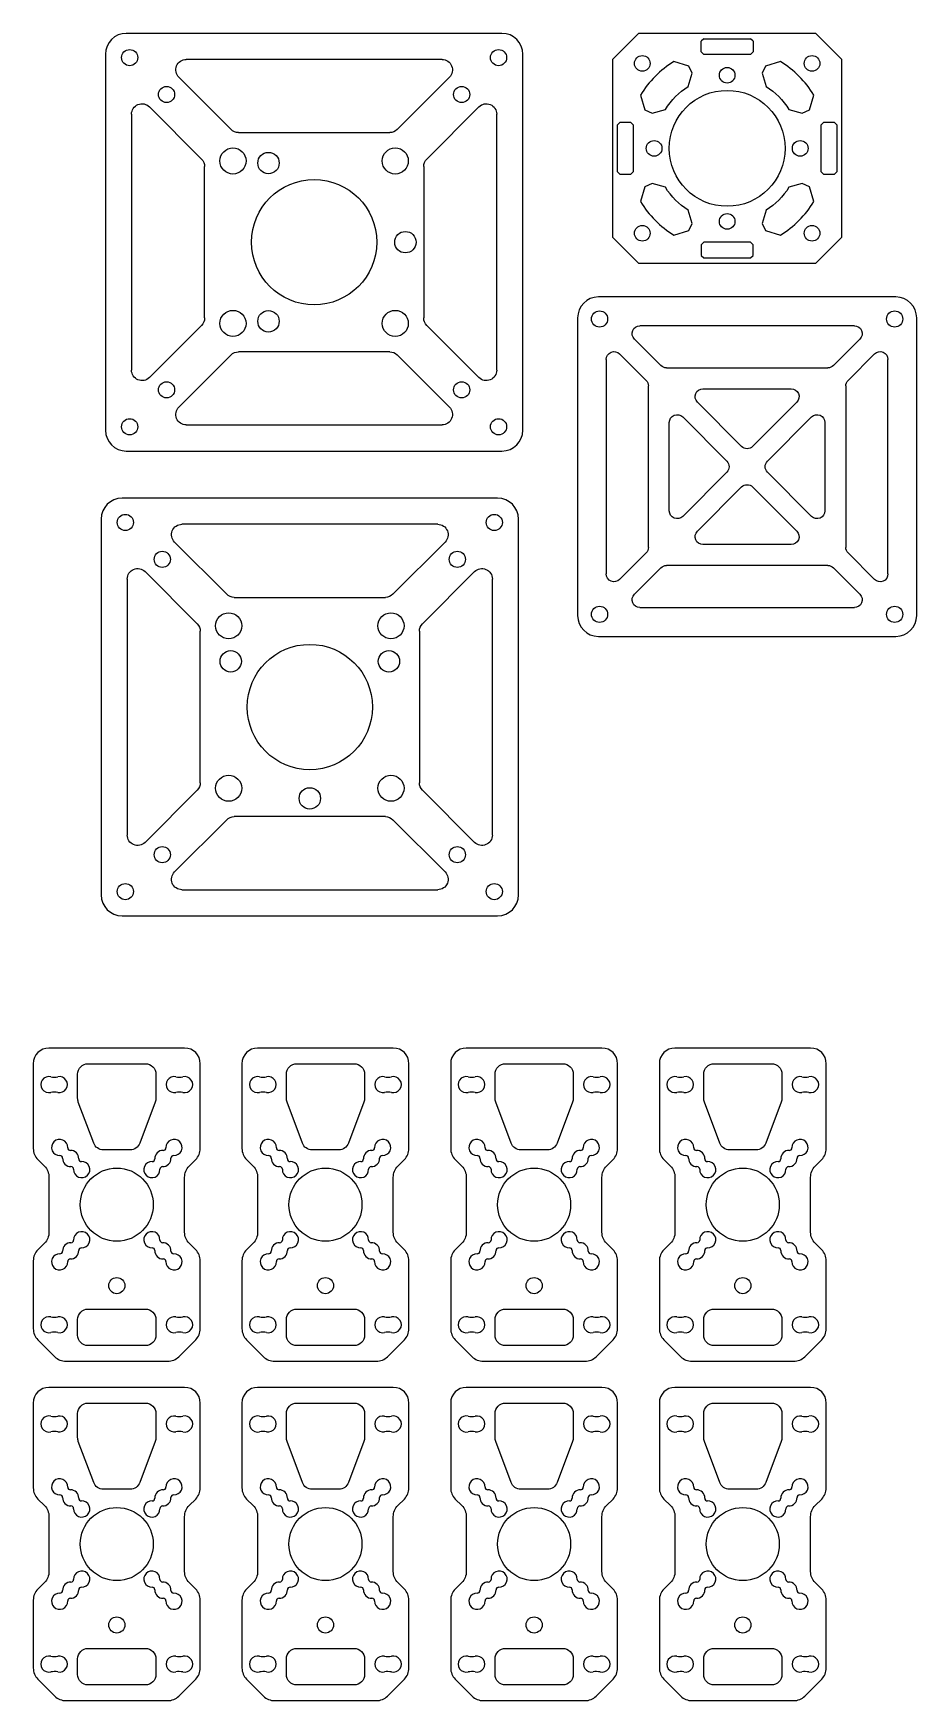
# Model space of a CAD drawing. Header units: millimetres. Extents: x 735 to 1268, y -660 to -280.
# Drawn here: x 1099 to 1268.3, y -635.3 to -316 of the extents above; entities that cross this region are included whole.
import ezdxf

# ---------------------------------------------------------------- set-up
doc = ezdxf.new("R2010")
doc.units = ezdxf.units.MM
doc.layers.add('1', color=7, linetype='CONTINUOUS')

msp = doc.modelspace()

# ---------------------------------------------------------------- linework, layer by layer
at = {"layer": '1', "color": 3, "linetype": 'Continuous'}
for p, q in [((1188.828427, -315.964466), (1116.828427, -315.964466)), ((1210, -320.990739), (1215, -315.990739)), ((1249, -315.990739), (1215, -315.990739)), ((1249, -315.990739), (1254, -320.990739)), ((1227.5, -316.990739), (1227, -317.490739)), ((1227, -319.490739), (1227, -317.490739)), ((1227.5, -316.990739), (1236.5, -316.990739)), ((1237, -317.490739), (1236.5, -316.990739)), ((1237, -317.490739), (1237, -319.490739)), ((1112.828427, -319.964466), (1112.828427, -391.964466)), ((1177.343146, -320.964466), (1128.313708, -320.964466)), ((1192.828427, -391.964466), (1192.828427, -319.964466)), ((1210, -320.990739), (1210, -354.990739)), ((1224.652638, -322.234271), (1221.793168, -321.375367)), ((1225.291143, -323.603549), (1224.652638, -322.234271)), ((1227, -319.490739), (1227.5, -319.990739)), ((1236.5, -319.990739), (1227.5, -319.990739)), ((1236.5, -319.990739), (1237, -319.490739)), ((1239.347362, -322.234271), (1238.708857, -323.603549)), ((1242.206832, -321.375367), (1239.347362, -322.234271)), ((1254, -354.990739), (1254, -320.990739)), ((1126.899495, -324.37868), (1136.899495, -334.37868)), ((1168.757359, -334.37868), (1178.757359, -324.37868)), ((1224.543712, -326.141529), (1225.291143, -323.603549)), ((1238.708857, -323.603549), (1239.456288, -326.141529)), ((1215.384628, -327.783907), (1216.243532, -330.643377)), ((1247.756468, -330.643377), (1248.615372, -327.783907)), ((1117.828427, -331.449747), (1117.828427, -380.479185)), ((1131.242641, -340.035534), (1121.242641, -330.035534)), ((1184.414214, -330.035534), (1174.414214, -340.035534)), ((1187.828427, -380.479185), (1187.828427, -331.449747)), ((1216.243532, -330.643377), (1217.61281, -331.281882)), ((1217.61281, -331.281882), (1220.150791, -330.53445)), ((1243.849209, -330.53445), (1246.38719, -331.281882)), ((1246.38719, -331.281882), (1247.756468, -330.643377)), ((1138.313708, -334.964466), (1167.343146, -334.964466)), ((1211.5, -332.990739), (1211, -333.490739)), ((1211, -342.490739), (1211, -333.490739)), ((1211.5, -332.990739), (1213.5, -332.990739)), ((1214, -333.490739), (1213.5, -332.990739)), ((1214, -333.490739), (1214, -342.490739)), ((1250.5, -332.990739), (1250, -333.490739)), ((1250, -342.490739), (1250, -333.490739)), ((1250.5, -332.990739), (1252.5, -332.990739)), ((1253, -333.490739), (1252.5, -332.990739)), ((1253, -333.490739), (1253, -342.490739)), ((1131.828427, -370.479185), (1131.828427, -341.449747)), ((1173.828427, -341.449747), (1173.828427, -370.479185)), ((1211, -342.490739), (1211.5, -342.990739)), ((1213.5, -342.990739), (1211.5, -342.990739)), ((1213.5, -342.990739), (1214, -342.490739)), ((1217.61281, -344.699596), (1216.243532, -345.3381)), ((1220.150791, -345.447027), (1217.61281, -344.699596)), ((1246.38719, -344.699596), (1243.849209, -345.447027)), ((1247.756468, -345.3381), (1246.38719, -344.699596)), ((1250, -342.490739), (1250.5, -342.990739)), ((1252.5, -342.990739), (1250.5, -342.990739)), ((1252.5, -342.990739), (1253, -342.490739)), ((1216.243532, -345.3381), (1215.384628, -348.19757)), ((1248.615372, -348.19757), (1247.756468, -345.3381)), ((1225.291143, -352.377929), (1224.543712, -349.839948)), ((1239.456288, -349.839948), (1238.708857, -352.377929)), ((1221.793168, -354.606111), (1224.652638, -353.747206)), ((1224.652638, -353.747206), (1225.291143, -352.377929)), ((1238.708857, -352.377929), (1239.347362, -353.747206)), ((1239.347362, -353.747206), (1242.206832, -354.606111)), ((1215, -359.990739), (1210, -354.990739)), ((1227.5, -355.990739), (1227, -356.490739)), ((1227, -356.490739), (1227, -358.490739)), ((1236.5, -355.990739), (1227.5, -355.990739)), ((1237, -356.490739), (1236.5, -355.990739)), ((1237, -358.490739), (1237, -356.490739)), ((1254, -354.990739), (1249, -359.990739)), ((1215, -359.990739), (1249, -359.990739)), ((1227, -358.490739), (1227.5, -358.990739)), ((1227.5, -358.990739), (1236.5, -358.990739)), ((1236.5, -358.990739), (1237, -358.490739)), ((1264.328427, -366.464466), (1207.328427, -366.464466)), ((1121.242641, -381.893398), (1131.242641, -371.893398)), ((1174.414214, -371.893398), (1184.414214, -381.893398)), ((1203.328427, -370.464466), (1203.328427, -427.464466)), ((1256.37868, -371.964466), (1215.278175, -371.964466)), ((1268.328427, -427.464466), (1268.328427, -370.464466)), ((1214.217514, -374.525126), (1219.303301, -379.610913)), ((1252.353553, -379.610913), (1257.43934, -374.525126)), ((1136.899495, -377.550253), (1126.899495, -387.550253)), ((1167.343146, -376.964466), (1138.313708, -376.964466)), ((1178.757359, -387.550253), (1168.757359, -377.550253)), ((1208.828427, -378.414214), (1208.828427, -419.514719)), ((1211.389087, -377.353553), (1216.474874, -382.43934)), ((1255.181981, -382.43934), (1260.267767, -377.353553)), ((1262.828427, -419.514719), (1262.828427, -378.414214)), ((1220.363961, -380.050253), (1251.292893, -380.050253)), ((1216.914214, -414.428932), (1216.914214, -383.5)), ((1227.363961, -384.050253), (1244.292893, -384.050253)), ((1254.742641, -383.5), (1254.742641, -414.428932)), ((1223.474874, -389.43934), (1231.93934, -397.903806)), ((1226.303301, -386.610913), (1234.767767, -395.075379)), ((1236.889087, -395.075379), (1245.353553, -386.610913)), ((1239.717514, -397.903806), (1248.181981, -389.43934)), ((1128.313708, -390.964466), (1177.343146, -390.964466)), ((1220.914214, -407.428932), (1220.914214, -390.5)), ((1250.742641, -390.5), (1250.742641, -407.428932)), ((1116.828427, -395.964466), (1188.828427, -395.964466)), ((1223.474874, -408.489592), (1231.93934, -400.025126)), ((1239.717514, -400.025126), (1248.181981, -408.489592)), ((1188, -405), (1116, -405)), ((1226.303301, -411.318019), (1234.767767, -402.853553)), ((1236.889087, -402.853553), (1245.353553, -411.318019)), ((1112, -409), (1112, -481)), ((1176.514719, -410), (1127.485281, -410)), ((1192, -481), (1192, -409)), ((1126.071068, -413.414214), (1136.071068, -423.414214)), ((1167.928932, -423.414214), (1177.928932, -413.414214)), ((1244.292893, -413.87868), (1227.363961, -413.87868)), ((1211.389087, -420.575379), (1216.474874, -415.489592)), ((1214.217514, -423.403806), (1219.303301, -418.318019)), ((1251.292893, -417.87868), (1220.363961, -417.87868)), ((1252.353553, -418.318019), (1257.43934, -423.403806)), ((1255.181981, -415.489592), (1260.267767, -420.575379)), ((1117, -420.485281), (1117, -469.514719)), ((1130.414214, -429.071068), (1120.414214, -419.071068)), ((1183.585786, -419.071068), (1173.585786, -429.071068)), ((1187, -469.514719), (1187, -420.485281)), ((1137.485281, -424), (1166.514719, -424)), ((1215.278175, -425.964466), (1256.37868, -425.964466)), ((1131, -459.514719), (1131, -430.485281)), ((1173, -430.485281), (1173, -459.514719)), ((1207.328427, -431.464466), (1264.328427, -431.464466)), ((1120.414214, -470.928932), (1130.414214, -460.928932)), ((1173.585786, -460.928932), (1183.585786, -470.928932)), ((1166.514719, -466), (1137.485281, -466)), ((1136.071068, -466.585786), (1126.071068, -476.585786)), ((1177.928932, -476.585786), (1167.928932, -466.585786)), ((1127.485281, -480), (1176.514719, -480)), ((1116, -485), (1188, -485)), ((1128, -510.319213), (1102, -510.319213)), ((1168, -510.319213), (1142, -510.319213)), ((1208, -510.319213), (1182, -510.319213)), ((1248, -510.319213), (1222, -510.319213)), ((1099, -513.319213), (1099, -529.576572)), ((1109.5, -513.319213), (1120.5, -513.319213)), ((1131, -529.576572), (1131, -513.319213)), ((1139, -513.319213), (1139, -529.576572)), ((1149.5, -513.319213), (1160.5, -513.319213)), ((1171, -529.576572), (1171, -513.319213)), ((1179, -513.319213), (1179, -529.576572)), ((1189.5, -513.319213), (1200.5, -513.319213)), ((1211, -529.576572), (1211, -513.319213)), ((1219, -513.319213), (1219, -529.576572)), ((1229.5, -513.319213), (1240.5, -513.319213)), ((1251, -529.576572), (1251, -513.319213)), ((1107.5, -519.956544), (1107.5, -515.319213)), ((1122.5, -515.319213), (1122.5, -519.956544)), ((1147.5, -519.956544), (1147.5, -515.319213)), ((1162.5, -515.319213), (1162.5, -519.956544)), ((1187.5, -519.956544), (1187.5, -515.319213)), ((1202.5, -515.319213), (1202.5, -519.956544)), ((1227.5, -519.956544), (1227.5, -515.319213)), ((1242.5, -515.319213), (1242.5, -519.956544)), ((1110.575843, -528.52146), (1107.627342, -520.658791)), ((1122.372658, -520.658791), (1119.424157, -528.52146)), ((1150.575843, -528.52146), (1147.627342, -520.658791)), ((1162.372658, -520.658791), (1159.424157, -528.52146)), ((1190.575843, -528.52146), (1187.627342, -520.658791)), ((1202.372658, -520.658791), (1199.424157, -528.52146)), ((1230.575843, -528.52146), (1227.627342, -520.658791)), ((1242.372658, -520.658791), (1239.424157, -528.52146)), ((1117.551499, -529.819213), (1112.448501, -529.819213)), ((1157.551499, -529.819213), (1152.448501, -529.819213)), ((1197.551499, -529.819213), (1192.448501, -529.819213)), ((1237.551499, -529.819213), (1232.448501, -529.819213)), ((1099.87868, -531.697892), (1101.12132, -532.940533)), ((1128.87868, -532.940533), (1130.12132, -531.697892)), ((1139.87868, -531.697892), (1141.12132, -532.940533)), ((1168.87868, -532.940533), (1170.12132, -531.697892)), ((1179.87868, -531.697892), (1181.12132, -532.940533)), ((1208.87868, -532.940533), (1210.12132, -531.697892)), ((1219.87868, -531.697892), (1221.12132, -532.940533)), ((1248.87868, -532.940533), (1250.12132, -531.697892)), ((1102, -535.061854), (1102, -545.576572)), ((1128, -545.576572), (1128, -535.061854)), ((1142, -535.061854), (1142, -545.576572)), ((1168, -545.576572), (1168, -535.061854)), ((1182, -535.061854), (1182, -545.576572)), ((1208, -545.576572), (1208, -535.061854)), ((1222, -535.061854), (1222, -545.576572)), ((1248, -545.576572), (1248, -535.061854)), ((1101.12132, -547.697892), (1099.87868, -548.940533)), ((1130.12132, -548.940533), (1128.87868, -547.697892)), ((1141.12132, -547.697892), (1139.87868, -548.940533)), ((1170.12132, -548.940533), (1168.87868, -547.697892)), ((1181.12132, -547.697892), (1179.87868, -548.940533)), ((1210.12132, -548.940533), (1208.87868, -547.697892)), ((1221.12132, -547.697892), (1219.87868, -548.940533)), ((1250.12132, -548.940533), (1248.87868, -547.697892)), ((1099, -551.061854), (1099, -564.076572)), ((1131, -564.076572), (1131, -551.061854)), ((1139, -551.061854), (1139, -564.076572)), ((1171, -564.076572), (1171, -551.061854)), ((1179, -551.061854), (1179, -564.076572)), ((1211, -564.076572), (1211, -551.061854)), ((1219, -551.061854), (1219, -564.076572)), ((1251, -564.076572), (1251, -551.061854)), ((1109.5, -560.319213), (1120.5, -560.319213)), ((1149.5, -560.319213), (1160.5, -560.319213)), ((1189.5, -560.319213), (1200.5, -560.319213)), ((1229.5, -560.319213), (1240.5, -560.319213)), ((1107.5, -565.319213), (1107.5, -562.319213)), ((1122.5, -562.319213), (1122.5, -565.319213)), ((1147.5, -565.319213), (1147.5, -562.319213)), ((1162.5, -562.319213), (1162.5, -565.319213)), ((1187.5, -565.319213), (1187.5, -562.319213)), ((1202.5, -562.319213), (1202.5, -565.319213)), ((1227.5, -565.319213), (1227.5, -562.319213)), ((1242.5, -562.319213), (1242.5, -565.319213)), ((1099.87868, -566.197892), (1103.12132, -569.440533)), ((1120.5, -567.319213), (1109.5, -567.319213)), ((1126.87868, -569.440533), (1130.12132, -566.197892)), ((1139.87868, -566.197892), (1143.12132, -569.440533)), ((1160.5, -567.319213), (1149.5, -567.319213)), ((1166.87868, -569.440533), (1170.12132, -566.197892)), ((1179.87868, -566.197892), (1183.12132, -569.440533)), ((1200.5, -567.319213), (1189.5, -567.319213)), ((1206.87868, -569.440533), (1210.12132, -566.197892)), ((1219.87868, -566.197892), (1223.12132, -569.440533)), ((1240.5, -567.319213), (1229.5, -567.319213)), ((1246.87868, -569.440533), (1250.12132, -566.197892)), ((1105.242641, -570.319213), (1124.757359, -570.319213)), ((1145.242641, -570.319213), (1164.757359, -570.319213)), ((1185.242641, -570.319213), (1204.757359, -570.319213)), ((1225.242641, -570.319213), (1244.757359, -570.319213)), ((1128, -575.319213), (1102, -575.319213)), ((1168, -575.319213), (1142, -575.319213)), ((1208, -575.319213), (1182, -575.319213)), ((1248, -575.319213), (1222, -575.319213)), ((1099, -578.319213), (1099, -594.576572)), ((1107.5, -584.956544), (1107.5, -580.319213)), ((1109.5, -578.319213), (1120.5, -578.319213)), ((1122.5, -580.319213), (1122.5, -584.956544)), ((1131, -594.576572), (1131, -578.319213)), ((1139, -578.319213), (1139, -594.576572)), ((1147.5, -584.956544), (1147.5, -580.319213)), ((1149.5, -578.319213), (1160.5, -578.319213)), ((1162.5, -580.319213), (1162.5, -584.956544)), ((1171, -594.576572), (1171, -578.319213)), ((1179, -578.319213), (1179, -594.576572)), ((1187.5, -584.956544), (1187.5, -580.319213)), ((1189.5, -578.319213), (1200.5, -578.319213)), ((1202.5, -580.319213), (1202.5, -584.956544)), ((1211, -594.576572), (1211, -578.319213)), ((1219, -578.319213), (1219, -594.576572)), ((1227.5, -584.956544), (1227.5, -580.319213)), ((1229.5, -578.319213), (1240.5, -578.319213)), ((1242.5, -580.319213), (1242.5, -584.956544)), ((1251, -594.576572), (1251, -578.319213)), ((1110.575843, -593.52146), (1107.627342, -585.658791)), ((1122.372658, -585.658791), (1119.424157, -593.52146)), ((1150.575843, -593.52146), (1147.627342, -585.658791)), ((1162.372658, -585.658791), (1159.424157, -593.52146)), ((1190.575843, -593.52146), (1187.627342, -585.658791)), ((1202.372658, -585.658791), (1199.424157, -593.52146)), ((1230.575843, -593.52146), (1227.627342, -585.658791)), ((1242.372658, -585.658791), (1239.424157, -593.52146)), ((1099.87868, -596.697892), (1101.12132, -597.940533)), ((1117.551499, -594.819213), (1112.448501, -594.819213)), ((1128.87868, -597.940533), (1130.12132, -596.697892)), ((1139.87868, -596.697892), (1141.12132, -597.940533)), ((1157.551499, -594.819213), (1152.448501, -594.819213)), ((1168.87868, -597.940533), (1170.12132, -596.697892)), ((1179.87868, -596.697892), (1181.12132, -597.940533)), ((1197.551499, -594.819213), (1192.448501, -594.819213)), ((1208.87868, -597.940533), (1210.12132, -596.697892)), ((1219.87868, -596.697892), (1221.12132, -597.940533)), ((1237.551499, -594.819213), (1232.448501, -594.819213)), ((1248.87868, -597.940533), (1250.12132, -596.697892)), ((1102, -600.061854), (1102, -610.576572)), ((1128, -610.576572), (1128, -600.061854)), ((1142, -600.061854), (1142, -610.576572)), ((1168, -610.576572), (1168, -600.061854)), ((1182, -600.061854), (1182, -610.576572)), ((1208, -610.576572), (1208, -600.061854)), ((1222, -600.061854), (1222, -610.576572)), ((1248, -610.576572), (1248, -600.061854)), ((1101.12132, -612.697892), (1099.87868, -613.940533)), ((1130.12132, -613.940533), (1128.87868, -612.697892)), ((1141.12132, -612.697892), (1139.87868, -613.940533)), ((1170.12132, -613.940533), (1168.87868, -612.697892)), ((1181.12132, -612.697892), (1179.87868, -613.940533)), ((1210.12132, -613.940533), (1208.87868, -612.697892)), ((1221.12132, -612.697892), (1219.87868, -613.940533)), ((1250.12132, -613.940533), (1248.87868, -612.697892)), ((1099, -616.061854), (1099, -629.076572)), ((1131, -629.076572), (1131, -616.061854)), ((1139, -616.061854), (1139, -629.076572)), ((1171, -629.076572), (1171, -616.061854)), ((1179, -616.061854), (1179, -629.076572)), ((1211, -629.076572), (1211, -616.061854)), ((1219, -616.061854), (1219, -629.076572)), ((1251, -629.076572), (1251, -616.061854)), ((1109.5, -625.319213), (1120.5, -625.319213)), ((1149.5, -625.319213), (1160.5, -625.319213)), ((1189.5, -625.319213), (1200.5, -625.319213)), ((1229.5, -625.319213), (1240.5, -625.319213)), ((1107.5, -630.319213), (1107.5, -627.319213)), ((1122.5, -627.319213), (1122.5, -630.319213)), ((1147.5, -630.319213), (1147.5, -627.319213)), ((1162.5, -627.319213), (1162.5, -630.319213)), ((1187.5, -630.319213), (1187.5, -627.319213)), ((1202.5, -627.319213), (1202.5, -630.319213)), ((1227.5, -630.319213), (1227.5, -627.319213)), ((1242.5, -627.319213), (1242.5, -630.319213)), ((1099.87868, -631.197892), (1103.12132, -634.440533)), ((1120.5, -632.319213), (1109.5, -632.319213)), ((1126.87868, -634.440533), (1130.12132, -631.197892)), ((1139.87868, -631.197892), (1143.12132, -634.440533)), ((1160.5, -632.319213), (1149.5, -632.319213)), ((1166.87868, -634.440533), (1170.12132, -631.197892)), ((1179.87868, -631.197892), (1183.12132, -634.440533)), ((1200.5, -632.319213), (1189.5, -632.319213)), ((1206.87868, -634.440533), (1210.12132, -631.197892)), ((1219.87868, -631.197892), (1223.12132, -634.440533)), ((1240.5, -632.319213), (1229.5, -632.319213)), ((1246.87868, -634.440533), (1250.12132, -631.197892)), ((1105.242641, -635.319213), (1124.757359, -635.319213)), ((1145.242641, -635.319213), (1164.757359, -635.319213)), ((1185.242641, -635.319213), (1204.757359, -635.319213)), ((1225.242641, -635.319213), (1244.757359, -635.319213))]:
    msp.add_line(p, q, dxfattribs=at)
for centre, radius in [((1117.473088, -320.609127), 1.55), ((1188.183766, -320.609127), 1.55), ((1215.736544, -321.727283), 1.5), ((1232, -323.990739), 1.5), ((1248.263456, -321.727283), 1.5), ((1124.544156, -327.680195), 1.55), ((1181.112698, -327.680195), 1.55), ((1232, -337.990739), 11.1), ((1137.272078, -340.408117), 2.5), ((1168.384776, -340.408117), 2.5), ((1218, -337.990739), 1.5), ((1246, -337.990739), 1.5), ((1144.078427, -340.809022), 2.05), ((1152.828427, -355.964466), 12), ((1232, -351.990739), 1.5), ((1170.328427, -355.964466), 2.05), ((1215.736544, -354.254195), 1.5), ((1248.263456, -354.254195), 1.5), ((1137.272078, -371.520815), 2.5), ((1144.078427, -371.119911), 2.05), ((1168.384776, -371.520815), 2.5), ((1207.544156, -370.680195), 1.55), ((1264.112698, -370.680195), 1.55), ((1124.544156, -384.248737), 1.55), ((1181.112698, -384.248737), 1.55), ((1117.473088, -391.319805), 1.55), ((1188.183766, -391.319805), 1.55), ((1116.644661, -409.644661), 1.55), ((1187.355339, -409.644661), 1.55), ((1123.715729, -416.715729), 1.55), ((1180.284271, -416.715729), 1.55), ((1136.443651, -429.443651), 2.5), ((1167.556349, -429.443651), 2.5), ((1207.544156, -427.248737), 1.55), ((1264.112698, -427.248737), 1.55), ((1136.844555, -436.25), 2.05), ((1152, -445), 12), ((1167.155445, -436.25), 2.05), ((1136.443651, -460.556349), 2.5), ((1167.556349, -460.556349), 2.5), ((1152, -462.5), 2.05), ((1123.715729, -473.284271), 1.55), ((1180.284271, -473.284271), 1.55), ((1116.644661, -480.355339), 1.55), ((1187.355339, -480.355339), 1.55), ((1115, -540.319213), 7), ((1155, -540.319213), 7), ((1195, -540.319213), 7), ((1235, -540.319213), 7), ((1115, -555.819213), 1.55), ((1155, -555.819213), 1.55), ((1195, -555.819213), 1.55), ((1235, -555.819213), 1.55), ((1115, -605.319213), 7), ((1155, -605.319213), 7), ((1195, -605.319213), 7), ((1235, -605.319213), 7), ((1115, -620.819213), 1.55), ((1155, -620.819213), 1.55), ((1195, -620.819213), 1.55), ((1235, -620.819213), 1.55)]:
    msp.add_circle(centre, radius, dxfattribs=at)
for centre, radius, start, end in [((1116.828427, -319.964466), 4, 90, 180), ((1188.828427, -319.964466), 4, 0, 90), ((1232, -337.990739), 19.5, 121.562428, 148.437572), ((1232, -337.990739), 19.5, 31.562428, 58.437572), ((1232, -337.990739), 19.5, 211.562428, 238.437572), ((1232, -337.990739), 19.5, 301.562428, 328.437572), ((1207.328427, -370.464466), 4, 90, 180), ((1264.328427, -370.464466), 4, 360, 90), ((1116.828427, -391.964466), 4, 180, 270), ((1188.828427, -391.964466), 4, 270, 0), ((1116, -409), 4, 90, 180), ((1188, -409), 4, 0, 90), ((1207.328427, -427.464466), 4, 180, 270), ((1264.328427, -427.464466), 4, 270, 0), ((1116, -481), 4, 180, 270), ((1188, -481), 4, 270, 0), ((1102, -513.319213), 3, 90, 180), ((1128, -513.319213), 3, 360, 90), ((1142, -513.319213), 3, 90, 180), ((1168, -513.319213), 3, 360, 90), ((1182, -513.319213), 3, 90, 180), ((1208, -513.319213), 3, 360, 90), ((1222, -513.319213), 3, 90, 180), ((1248, -513.319213), 3, 360, 90), ((1102, -517.319213), 1.55, 76.570668, 283.429332), ((1103.056719, -512.893623), 3, 256.570668, 282.032116), ((1104, -517.319213), 1.525, 257.967884, 102.032116), ((1126, -517.319213), 1.525, 77.967884, 282.032116), ((1126.943281, -512.893623), 3, 257.967884, 283.429332), ((1128, -517.319213), 1.55, 256.570668, 103.429332), ((1142, -517.319213), 1.55, 76.570668, 283.429332), ((1143.056719, -512.893623), 3, 256.570668, 282.032116), ((1144, -517.319213), 1.525, 257.967884, 102.032116), ((1166, -517.319213), 1.525, 77.967884, 282.032116), ((1166.943281, -512.893623), 3, 257.967884, 283.429332), ((1168, -517.319213), 1.55, 256.570668, 103.429332), ((1182, -517.319213), 1.55, 76.570668, 283.429332), ((1183.056719, -512.893623), 3, 256.570668, 282.032116), ((1184, -517.319213), 1.525, 257.967884, 102.032116), ((1206, -517.319213), 1.525, 77.967884, 282.032116), ((1206.943281, -512.893623), 3, 257.967884, 283.429332), ((1208, -517.319213), 1.55, 256.570668, 103.429332), ((1222, -517.319213), 1.55, 76.570668, 283.429332), ((1223.056719, -512.893623), 3, 256.570668, 282.032116), ((1224, -517.319213), 1.525, 257.967884, 102.032116), ((1246, -517.319213), 1.525, 77.967884, 282.032116), ((1246.943281, -512.893623), 3, 257.967884, 283.429332), ((1248, -517.319213), 1.55, 256.570668, 103.429332), ((1103.056719, -521.744803), 3, 77.967884, 103.429332), ((1126.943281, -521.744803), 3, 76.570668, 102.032116), ((1143.056719, -521.744803), 3, 77.967884, 103.429332), ((1166.943281, -521.744803), 3, 76.570668, 102.032116), ((1183.056719, -521.744803), 3, 77.967884, 103.429332), ((1206.943281, -521.744803), 3, 76.570668, 102.032116), ((1223.056719, -521.744803), 3, 77.967884, 103.429332), ((1246.943281, -521.744803), 3, 76.570668, 102.032116), ((1102, -529.576572), 3, 180, 225), ((1104.039845, -529.359058), 1.55, 357.970284, 272.029716), ((1106.088559, -529.431664), 0.5, 177.970284, 272.029716), ((1106.161165, -531.480378), 1.55, 357.970284, 92.029716), ((1123.838835, -531.480378), 1.55, 87.970284, 182.029716), ((1123.911441, -529.431664), 0.5, 267.970284, 2.029716), ((1125.960155, -529.359058), 1.55, 267.970284, 182.029716), ((1128, -529.576572), 3, 315, 0), ((1142, -529.576572), 3, 180, 225), ((1144.039845, -529.359058), 1.55, 357.970284, 272.029716), ((1146.088559, -529.431664), 0.5, 177.970284, 272.029716), ((1146.161165, -531.480378), 1.55, 357.970284, 92.029716), ((1163.838835, -531.480378), 1.55, 87.970284, 182.029716), ((1163.911441, -529.431664), 0.5, 267.970284, 2.029716), ((1165.960155, -529.359058), 1.55, 267.970284, 182.029716), ((1168, -529.576572), 3, 315, 0), ((1182, -529.576572), 3, 180, 225), ((1184.039845, -529.359058), 1.55, 357.970284, 272.029716), ((1186.088559, -529.431664), 0.5, 177.970284, 272.029716), ((1186.161165, -531.480378), 1.55, 357.970284, 92.029716), ((1203.838835, -531.480378), 1.55, 87.970284, 182.029716), ((1203.911441, -529.431664), 0.5, 267.970284, 2.029716), ((1205.960155, -529.359058), 1.55, 267.970284, 182.029716), ((1208, -529.576572), 3, 315, 0), ((1222, -529.576572), 3, 180, 225), ((1224.039845, -529.359058), 1.55, 357.970284, 272.029716), ((1226.088559, -529.431664), 0.5, 177.970284, 272.029716), ((1226.161165, -531.480378), 1.55, 357.970284, 92.029716), ((1243.838835, -531.480378), 1.55, 87.970284, 182.029716), ((1243.911441, -529.431664), 0.5, 267.970284, 2.029716), ((1245.960155, -529.359058), 1.55, 267.970284, 182.029716), ((1248, -529.576572), 3, 315, 0), ((1104.112451, -531.407772), 0.5, 357.970284, 92.029716), ((1106.161165, -531.480378), 1.55, 177.970284, 272.029716), ((1106.233772, -533.529092), 0.5, 357.970284, 92.029716), ((1108.282486, -533.601698), 1.55, 177.970284, 92.029716), ((1108.209879, -531.552985), 0.5, 177.970284, 272.029716), ((1121.717514, -533.601698), 1.55, 87.970284, 2.029716), ((1121.790121, -531.552985), 0.5, 267.970284, 2.029716), ((1123.766228, -533.529092), 0.5, 87.970284, 182.029716), ((1123.838835, -531.480378), 1.55, 267.970284, 2.029716), ((1125.887549, -531.407772), 0.5, 87.970284, 182.029716), ((1144.112451, -531.407772), 0.5, 357.970284, 92.029716), ((1146.161165, -531.480378), 1.55, 177.970284, 272.029716), ((1146.233772, -533.529092), 0.5, 357.970284, 92.029716), ((1148.282486, -533.601698), 1.55, 177.970284, 92.029716), ((1148.209879, -531.552985), 0.5, 177.970284, 272.029716), ((1161.717514, -533.601698), 1.55, 87.970284, 2.029716), ((1161.790121, -531.552985), 0.5, 267.970284, 2.029716), ((1163.766228, -533.529092), 0.5, 87.970284, 182.029716), ((1163.838835, -531.480378), 1.55, 267.970284, 2.029716), ((1165.887549, -531.407772), 0.5, 87.970284, 182.029716), ((1184.112451, -531.407772), 0.5, 357.970284, 92.029716), ((1186.161165, -531.480378), 1.55, 177.970284, 272.029716), ((1186.233772, -533.529092), 0.5, 357.970284, 92.029716), ((1188.282486, -533.601698), 1.55, 177.970284, 92.029716), ((1188.209879, -531.552985), 0.5, 177.970284, 272.029716), ((1201.717514, -533.601698), 1.55, 87.970284, 2.029716), ((1201.790121, -531.552985), 0.5, 267.970284, 2.029716), ((1203.766228, -533.529092), 0.5, 87.970284, 182.029716), ((1203.838835, -531.480378), 1.55, 267.970284, 2.029716), ((1205.887549, -531.407772), 0.5, 87.970284, 182.029716), ((1224.112451, -531.407772), 0.5, 357.970284, 92.029716), ((1226.161165, -531.480378), 1.55, 177.970284, 272.029716), ((1226.233772, -533.529092), 0.5, 357.970284, 92.029716), ((1228.282486, -533.601698), 1.55, 177.970284, 92.029716), ((1228.209879, -531.552985), 0.5, 177.970284, 272.029716), ((1241.717514, -533.601698), 1.55, 87.970284, 2.029716), ((1241.790121, -531.552985), 0.5, 267.970284, 2.029716), ((1243.766228, -533.529092), 0.5, 87.970284, 182.029716), ((1243.838835, -531.480378), 1.55, 267.970284, 2.029716), ((1245.887549, -531.407772), 0.5, 87.970284, 182.029716), ((1108.282486, -547.036727), 1.55, 267.970284, 182.029716), ((1121.717514, -547.036727), 1.55, 357.970284, 272.029716), ((1148.282486, -547.036727), 1.55, 267.970284, 182.029716), ((1161.717514, -547.036727), 1.55, 357.970284, 272.029716), ((1188.282486, -547.036727), 1.55, 267.970284, 182.029716), ((1201.717514, -547.036727), 1.55, 357.970284, 272.029716), ((1228.282486, -547.036727), 1.55, 267.970284, 182.029716), ((1241.717514, -547.036727), 1.55, 357.970284, 272.029716), ((1102, -551.061854), 3, 135, 180), ((1104.112451, -549.230654), 0.5, 267.970284, 2.029716), ((1106.161165, -549.158048), 1.55, 87.970284, 182.029716), ((1106.161165, -549.158048), 1.55, 267.970284, 2.029716), ((1106.233772, -547.109334), 0.5, 267.970284, 2.029716), ((1108.209879, -549.085441), 0.5, 87.970284, 182.029716), ((1121.790121, -549.085441), 0.5, 357.970284, 92.029716), ((1123.838835, -549.158048), 1.55, 177.970284, 272.029716), ((1123.766228, -547.109334), 0.5, 177.970284, 272.029716), ((1123.838835, -549.158048), 1.55, 357.970284, 92.029716), ((1125.887549, -549.230654), 0.5, 177.970284, 272.029716), ((1128, -551.061854), 3, 0, 45), ((1142, -551.061854), 3, 135, 180), ((1144.112451, -549.230654), 0.5, 267.970284, 2.029716), ((1146.161165, -549.158048), 1.55, 87.970284, 182.029716), ((1146.161165, -549.158048), 1.55, 267.970284, 2.029716), ((1146.233772, -547.109334), 0.5, 267.970284, 2.029716), ((1148.209879, -549.085441), 0.5, 87.970284, 182.029716), ((1161.790121, -549.085441), 0.5, 357.970284, 92.029716), ((1163.838835, -549.158048), 1.55, 177.970284, 272.029716), ((1163.766228, -547.109334), 0.5, 177.970284, 272.029716), ((1163.838835, -549.158048), 1.55, 357.970284, 92.029716), ((1165.887549, -549.230654), 0.5, 177.970284, 272.029716), ((1168, -551.061854), 3, 0, 45), ((1182, -551.061854), 3, 135, 180), ((1184.112451, -549.230654), 0.5, 267.970284, 2.029716), ((1186.161165, -549.158048), 1.55, 87.970284, 182.029716), ((1186.161165, -549.158048), 1.55, 267.970284, 2.029716), ((1186.233772, -547.109334), 0.5, 267.970284, 2.029716), ((1188.209879, -549.085441), 0.5, 87.970284, 182.029716), ((1201.790121, -549.085441), 0.5, 357.970284, 92.029716), ((1203.838835, -549.158048), 1.55, 177.970284, 272.029716), ((1203.766228, -547.109334), 0.5, 177.970284, 272.029716), ((1203.838835, -549.158048), 1.55, 357.970284, 92.029716), ((1205.887549, -549.230654), 0.5, 177.970284, 272.029716), ((1208, -551.061854), 3, 0, 45), ((1222, -551.061854), 3, 135, 180), ((1224.112451, -549.230654), 0.5, 267.970284, 2.029716), ((1226.161165, -549.158048), 1.55, 87.970284, 182.029716), ((1226.161165, -549.158048), 1.55, 267.970284, 2.029716), ((1226.233772, -547.109334), 0.5, 267.970284, 2.029716), ((1228.209879, -549.085441), 0.5, 87.970284, 182.029716), ((1241.790121, -549.085441), 0.5, 357.970284, 92.029716), ((1243.838835, -549.158048), 1.55, 177.970284, 272.029716), ((1243.766228, -547.109334), 0.5, 177.970284, 272.029716), ((1243.838835, -549.158048), 1.55, 357.970284, 92.029716), ((1245.887549, -549.230654), 0.5, 177.970284, 272.029716), ((1248, -551.061854), 3, 0, 45), ((1104.039845, -551.279368), 1.55, 87.970284, 2.029716), ((1106.088559, -551.206761), 0.5, 87.970284, 182.029716), ((1123.911441, -551.206761), 0.5, 357.970284, 92.029716), ((1125.960155, -551.279368), 1.55, 177.970284, 92.029716), ((1144.039845, -551.279368), 1.55, 87.970284, 2.029716), ((1146.088559, -551.206761), 0.5, 87.970284, 182.029716), ((1163.911441, -551.206761), 0.5, 357.970284, 92.029716), ((1165.960155, -551.279368), 1.55, 177.970284, 92.029716), ((1184.039845, -551.279368), 1.55, 87.970284, 2.029716), ((1186.088559, -551.206761), 0.5, 87.970284, 182.029716), ((1203.911441, -551.206761), 0.5, 357.970284, 92.029716), ((1205.960155, -551.279368), 1.55, 177.970284, 92.029716), ((1224.039845, -551.279368), 1.55, 87.970284, 2.029716), ((1226.088559, -551.206761), 0.5, 87.970284, 182.029716), ((1243.911441, -551.206761), 0.5, 357.970284, 92.029716), ((1245.960155, -551.279368), 1.55, 177.970284, 92.029716), ((1102, -563.319213), 1.55, 76.570668, 283.429332), ((1103.056719, -558.893623), 3, 256.570668, 282.032116), ((1104, -563.319213), 1.525, 257.967884, 102.032116), ((1126, -563.319213), 1.525, 77.967884, 282.032116), ((1126.943281, -558.893623), 3, 257.967884, 283.429332), ((1128, -563.319213), 1.55, 256.570668, 103.429332), ((1142, -563.319213), 1.55, 76.570668, 283.429332), ((1143.056719, -558.893623), 3, 256.570668, 282.032116), ((1144, -563.319213), 1.525, 257.967884, 102.032116), ((1166, -563.319213), 1.525, 77.967884, 282.032116), ((1166.943281, -558.893623), 3, 257.967884, 283.429332), ((1168, -563.319213), 1.55, 256.570668, 103.429332), ((1182, -563.319213), 1.55, 76.570668, 283.429332), ((1183.056719, -558.893623), 3, 256.570668, 282.032116), ((1184, -563.319213), 1.525, 257.967884, 102.032116), ((1206, -563.319213), 1.525, 77.967884, 282.032116), ((1206.943281, -558.893623), 3, 257.967884, 283.429332), ((1208, -563.319213), 1.55, 256.570668, 103.429332), ((1222, -563.319213), 1.55, 76.570668, 283.429332), ((1223.056719, -558.893623), 3, 256.570668, 282.032116), ((1224, -563.319213), 1.525, 257.967884, 102.032116), ((1246, -563.319213), 1.525, 77.967884, 282.032116), ((1246.943281, -558.893623), 3, 257.967884, 283.429332), ((1248, -563.319213), 1.55, 256.570668, 103.429332), ((1102, -564.076572), 3, 180, 225), ((1103.056719, -567.744803), 3, 77.967884, 103.429332), ((1126.943281, -567.744803), 3, 76.570668, 102.032116), ((1128, -564.076572), 3, 315, 0), ((1142, -564.076572), 3, 180, 225), ((1143.056719, -567.744803), 3, 77.967884, 103.429332), ((1166.943281, -567.744803), 3, 76.570668, 102.032116), ((1168, -564.076572), 3, 315, 0), ((1182, -564.076572), 3, 180, 225), ((1183.056719, -567.744803), 3, 77.967884, 103.429332), ((1206.943281, -567.744803), 3, 76.570668, 102.032116), ((1208, -564.076572), 3, 315, 0), ((1222, -564.076572), 3, 180, 225), ((1223.056719, -567.744803), 3, 77.967884, 103.429332), ((1246.943281, -567.744803), 3, 76.570668, 102.032116), ((1248, -564.076572), 3, 315, 0), ((1105.242641, -567.319213), 3, 225, 270), ((1124.757359, -567.319213), 3, 270, 315), ((1145.242641, -567.319213), 3, 225, 270), ((1164.757359, -567.319213), 3, 270, 315), ((1185.242641, -567.319213), 3, 225, 270), ((1204.757359, -567.319213), 3, 270, 315), ((1225.242641, -567.319213), 3, 225, 270), ((1244.757359, -567.319213), 3, 270, 315), ((1102, -578.319213), 3, 90, 180), ((1128, -578.319213), 3, 360, 90), ((1142, -578.319213), 3, 90, 180), ((1168, -578.319213), 3, 360, 90), ((1182, -578.319213), 3, 90, 180), ((1208, -578.319213), 3, 360, 90), ((1222, -578.319213), 3, 90, 180), ((1248, -578.319213), 3, 360, 90), ((1102, -582.319213), 1.55, 76.570668, 283.429332), ((1103.056719, -577.893623), 3, 256.570668, 282.032116), ((1104, -582.319213), 1.525, 257.967884, 102.032116), ((1126, -582.319213), 1.525, 77.967884, 282.032116), ((1126.943281, -577.893623), 3, 257.967884, 283.429332), ((1128, -582.319213), 1.55, 256.570668, 103.429332), ((1142, -582.319213), 1.55, 76.570668, 283.429332), ((1143.056719, -577.893623), 3, 256.570668, 282.032116), ((1144, -582.319213), 1.525, 257.967884, 102.032116), ((1166, -582.319213), 1.525, 77.967884, 282.032116), ((1166.943281, -577.893623), 3, 257.967884, 283.429332), ((1168, -582.319213), 1.55, 256.570668, 103.429332), ((1182, -582.319213), 1.55, 76.570668, 283.429332), ((1183.056719, -577.893623), 3, 256.570668, 282.032116), ((1184, -582.319213), 1.525, 257.967884, 102.032116), ((1206, -582.319213), 1.525, 77.967884, 282.032116), ((1206.943281, -577.893623), 3, 257.967884, 283.429332), ((1208, -582.319213), 1.55, 256.570668, 103.429332), ((1222, -582.319213), 1.55, 76.570668, 283.429332), ((1223.056719, -577.893623), 3, 256.570668, 282.032116), ((1224, -582.319213), 1.525, 257.967884, 102.032116), ((1246, -582.319213), 1.525, 77.967884, 282.032116), ((1246.943281, -577.893623), 3, 257.967884, 283.429332), ((1248, -582.319213), 1.55, 256.570668, 103.429332), ((1103.056719, -586.744803), 3, 77.967884, 103.429332), ((1126.943281, -586.744803), 3, 76.570668, 102.032116), ((1143.056719, -586.744803), 3, 77.967884, 103.429332), ((1166.943281, -586.744803), 3, 76.570668, 102.032116), ((1183.056719, -586.744803), 3, 77.967884, 103.429332), ((1206.943281, -586.744803), 3, 76.570668, 102.032116), ((1223.056719, -586.744803), 3, 77.967884, 103.429332), ((1246.943281, -586.744803), 3, 76.570668, 102.032116), ((1104.039845, -594.359058), 1.55, 357.970284, 272.029716), ((1125.960155, -594.359058), 1.55, 267.970284, 182.029716), ((1144.039845, -594.359058), 1.55, 357.970284, 272.029716), ((1165.960155, -594.359058), 1.55, 267.970284, 182.029716), ((1184.039845, -594.359058), 1.55, 357.970284, 272.029716), ((1205.960155, -594.359058), 1.55, 267.970284, 182.029716), ((1224.039845, -594.359058), 1.55, 357.970284, 272.029716), ((1245.960155, -594.359058), 1.55, 267.970284, 182.029716), ((1102, -594.576572), 3, 180, 225), ((1104.112451, -596.407772), 0.5, 357.970284, 92.029716), ((1106.161165, -596.480378), 1.55, 177.970284, 272.029716), ((1106.088559, -594.431664), 0.5, 177.970284, 272.029716), ((1106.161165, -596.480378), 1.55, 357.970284, 92.029716), ((1108.282486, -598.601698), 1.55, 177.970284, 92.029716), ((1108.209879, -596.552985), 0.5, 177.970284, 272.029716), ((1121.717514, -598.601698), 1.55, 87.970284, 2.029716), ((1121.790121, -596.552985), 0.5, 267.970284, 2.029716), ((1123.838835, -596.480378), 1.55, 87.970284, 182.029716), ((1123.838835, -596.480378), 1.55, 267.970284, 2.029716), ((1123.911441, -594.431664), 0.5, 267.970284, 2.029716), ((1125.887549, -596.407772), 0.5, 87.970284, 182.029716), ((1128, -594.576572), 3, 315, 0), ((1142, -594.576572), 3, 180, 225), ((1144.112451, -596.407772), 0.5, 357.970284, 92.029716), ((1146.161165, -596.480378), 1.55, 177.970284, 272.029716), ((1146.088559, -594.431664), 0.5, 177.970284, 272.029716), ((1146.161165, -596.480378), 1.55, 357.970284, 92.029716), ((1148.282486, -598.601698), 1.55, 177.970284, 92.029716), ((1148.209879, -596.552985), 0.5, 177.970284, 272.029716), ((1161.717514, -598.601698), 1.55, 87.970284, 2.029716), ((1161.790121, -596.552985), 0.5, 267.970284, 2.029716), ((1163.838835, -596.480378), 1.55, 87.970284, 182.029716), ((1163.838835, -596.480378), 1.55, 267.970284, 2.029716), ((1163.911441, -594.431664), 0.5, 267.970284, 2.029716), ((1165.887549, -596.407772), 0.5, 87.970284, 182.029716), ((1168, -594.576572), 3, 315, 0), ((1182, -594.576572), 3, 180, 225), ((1184.112451, -596.407772), 0.5, 357.970284, 92.029716), ((1186.161165, -596.480378), 1.55, 177.970284, 272.029716), ((1186.088559, -594.431664), 0.5, 177.970284, 272.029716), ((1186.161165, -596.480378), 1.55, 357.970284, 92.029716), ((1188.282486, -598.601698), 1.55, 177.970284, 92.029716), ((1188.209879, -596.552985), 0.5, 177.970284, 272.029716), ((1201.717514, -598.601698), 1.55, 87.970284, 2.029716), ((1201.790121, -596.552985), 0.5, 267.970284, 2.029716), ((1203.838835, -596.480378), 1.55, 87.970284, 182.029716), ((1203.838835, -596.480378), 1.55, 267.970284, 2.029716), ((1203.911441, -594.431664), 0.5, 267.970284, 2.029716), ((1205.887549, -596.407772), 0.5, 87.970284, 182.029716), ((1208, -594.576572), 3, 315, 0), ((1222, -594.576572), 3, 180, 225), ((1224.112451, -596.407772), 0.5, 357.970284, 92.029716), ((1226.161165, -596.480378), 1.55, 177.970284, 272.029716), ((1226.088559, -594.431664), 0.5, 177.970284, 272.029716), ((1226.161165, -596.480378), 1.55, 357.970284, 92.029716), ((1228.282486, -598.601698), 1.55, 177.970284, 92.029716), ((1228.209879, -596.552985), 0.5, 177.970284, 272.029716), ((1241.717514, -598.601698), 1.55, 87.970284, 2.029716), ((1241.790121, -596.552985), 0.5, 267.970284, 2.029716), ((1243.838835, -596.480378), 1.55, 87.970284, 182.029716), ((1243.838835, -596.480378), 1.55, 267.970284, 2.029716), ((1243.911441, -594.431664), 0.5, 267.970284, 2.029716), ((1245.887549, -596.407772), 0.5, 87.970284, 182.029716), ((1248, -594.576572), 3, 315, 0), ((1106.233772, -598.529092), 0.5, 357.970284, 92.029716), ((1123.766228, -598.529092), 0.5, 87.970284, 182.029716), ((1146.233772, -598.529092), 0.5, 357.970284, 92.029716), ((1163.766228, -598.529092), 0.5, 87.970284, 182.029716), ((1186.233772, -598.529092), 0.5, 357.970284, 92.029716), ((1203.766228, -598.529092), 0.5, 87.970284, 182.029716), ((1226.233772, -598.529092), 0.5, 357.970284, 92.029716), ((1243.766228, -598.529092), 0.5, 87.970284, 182.029716), ((1106.161165, -614.158048), 1.55, 87.970284, 182.029716), ((1106.233772, -612.109334), 0.5, 267.970284, 2.029716), ((1108.282486, -612.036727), 1.55, 267.970284, 182.029716), ((1121.717514, -612.036727), 1.55, 357.970284, 272.029716), ((1123.766228, -612.109334), 0.5, 177.970284, 272.029716), ((1123.838835, -614.158048), 1.55, 357.970284, 92.029716), ((1146.161165, -614.158048), 1.55, 87.970284, 182.029716), ((1146.233772, -612.109334), 0.5, 267.970284, 2.029716), ((1148.282486, -612.036727), 1.55, 267.970284, 182.029716), ((1161.717514, -612.036727), 1.55, 357.970284, 272.029716), ((1163.766228, -612.109334), 0.5, 177.970284, 272.029716), ((1163.838835, -614.158048), 1.55, 357.970284, 92.029716), ((1186.161165, -614.158048), 1.55, 87.970284, 182.029716), ((1186.233772, -612.109334), 0.5, 267.970284, 2.029716), ((1188.282486, -612.036727), 1.55, 267.970284, 182.029716), ((1201.717514, -612.036727), 1.55, 357.970284, 272.029716), ((1203.766228, -612.109334), 0.5, 177.970284, 272.029716), ((1203.838835, -614.158048), 1.55, 357.970284, 92.029716), ((1226.161165, -614.158048), 1.55, 87.970284, 182.029716), ((1226.233772, -612.109334), 0.5, 267.970284, 2.029716), ((1228.282486, -612.036727), 1.55, 267.970284, 182.029716), ((1241.717514, -612.036727), 1.55, 357.970284, 272.029716), ((1243.766228, -612.109334), 0.5, 177.970284, 272.029716), ((1243.838835, -614.158048), 1.55, 357.970284, 92.029716), ((1102, -616.061854), 3, 135, 180), ((1104.039845, -616.279368), 1.55, 87.970284, 2.029716), ((1104.112451, -614.230654), 0.5, 267.970284, 2.029716), ((1106.088559, -616.206761), 0.5, 87.970284, 182.029716), ((1106.161165, -614.158048), 1.55, 267.970284, 2.029716), ((1108.209879, -614.085441), 0.5, 87.970284, 182.029716), ((1121.790121, -614.085441), 0.5, 357.970284, 92.029716), ((1123.838835, -614.158048), 1.55, 177.970284, 272.029716), ((1123.911441, -616.206761), 0.5, 357.970284, 92.029716), ((1125.960155, -616.279368), 1.55, 177.970284, 92.029716), ((1125.887549, -614.230654), 0.5, 177.970284, 272.029716), ((1128, -616.061854), 3, 0, 45), ((1142, -616.061854), 3, 135, 180), ((1144.039845, -616.279368), 1.55, 87.970284, 2.029716), ((1144.112451, -614.230654), 0.5, 267.970284, 2.029716), ((1146.088559, -616.206761), 0.5, 87.970284, 182.029716), ((1146.161165, -614.158048), 1.55, 267.970284, 2.029716), ((1148.209879, -614.085441), 0.5, 87.970284, 182.029716), ((1161.790121, -614.085441), 0.5, 357.970284, 92.029716), ((1163.838835, -614.158048), 1.55, 177.970284, 272.029716), ((1163.911441, -616.206761), 0.5, 357.970284, 92.029716), ((1165.960155, -616.279368), 1.55, 177.970284, 92.029716), ((1165.887549, -614.230654), 0.5, 177.970284, 272.029716), ((1168, -616.061854), 3, 0, 45), ((1182, -616.061854), 3, 135, 180), ((1184.039845, -616.279368), 1.55, 87.970284, 2.029716), ((1184.112451, -614.230654), 0.5, 267.970284, 2.029716), ((1186.088559, -616.206761), 0.5, 87.970284, 182.029716), ((1186.161165, -614.158048), 1.55, 267.970284, 2.029716), ((1188.209879, -614.085441), 0.5, 87.970284, 182.029716), ((1201.790121, -614.085441), 0.5, 357.970284, 92.029716), ((1203.838835, -614.158048), 1.55, 177.970284, 272.029716), ((1203.911441, -616.206761), 0.5, 357.970284, 92.029716), ((1205.960155, -616.279368), 1.55, 177.970284, 92.029716), ((1205.887549, -614.230654), 0.5, 177.970284, 272.029716), ((1208, -616.061854), 3, 0, 45), ((1222, -616.061854), 3, 135, 180), ((1224.039845, -616.279368), 1.55, 87.970284, 2.029716), ((1224.112451, -614.230654), 0.5, 267.970284, 2.029716), ((1226.088559, -616.206761), 0.5, 87.970284, 182.029716), ((1226.161165, -614.158048), 1.55, 267.970284, 2.029716), ((1228.209879, -614.085441), 0.5, 87.970284, 182.029716), ((1241.790121, -614.085441), 0.5, 357.970284, 92.029716), ((1243.838835, -614.158048), 1.55, 177.970284, 272.029716), ((1243.911441, -616.206761), 0.5, 357.970284, 92.029716), ((1245.960155, -616.279368), 1.55, 177.970284, 92.029716), ((1245.887549, -614.230654), 0.5, 177.970284, 272.029716), ((1248, -616.061854), 3, 0, 45), ((1102, -629.076572), 3, 180, 225), ((1102, -628.319213), 1.55, 76.570668, 283.429332), ((1103.056719, -623.893623), 3, 256.570668, 282.032116), ((1104, -628.319213), 1.525, 257.967884, 102.032116), ((1126, -628.319213), 1.525, 77.967884, 282.032116), ((1126.943281, -623.893623), 3, 257.967884, 283.429332), ((1128, -628.319213), 1.55, 256.570668, 103.429332), ((1128, -629.076572), 3, 315, 0), ((1142, -629.076572), 3, 180, 225), ((1142, -628.319213), 1.55, 76.570668, 283.429332), ((1143.056719, -623.893623), 3, 256.570668, 282.032116), ((1144, -628.319213), 1.525, 257.967884, 102.032116), ((1166, -628.319213), 1.525, 77.967884, 282.032116), ((1166.943281, -623.893623), 3, 257.967884, 283.429332), ((1168, -628.319213), 1.55, 256.570668, 103.429332), ((1168, -629.076572), 3, 315, 0), ((1182, -629.076572), 3, 180, 225), ((1182, -628.319213), 1.55, 76.570668, 283.429332), ((1183.056719, -623.893623), 3, 256.570668, 282.032116), ((1184, -628.319213), 1.525, 257.967884, 102.032116), ((1206, -628.319213), 1.525, 77.967884, 282.032116), ((1206.943281, -623.893623), 3, 257.967884, 283.429332), ((1208, -628.319213), 1.55, 256.570668, 103.429332), ((1208, -629.076572), 3, 315, 0), ((1222, -629.076572), 3, 180, 225), ((1222, -628.319213), 1.55, 76.570668, 283.429332), ((1223.056719, -623.893623), 3, 256.570668, 282.032116), ((1224, -628.319213), 1.525, 257.967884, 102.032116), ((1246, -628.319213), 1.525, 77.967884, 282.032116), ((1246.943281, -623.893623), 3, 257.967884, 283.429332), ((1248, -628.319213), 1.55, 256.570668, 103.429332), ((1248, -629.076572), 3, 315, 0), ((1103.056719, -632.744803), 3, 77.967884, 103.429332), ((1126.943281, -632.744803), 3, 76.570668, 102.032116), ((1143.056719, -632.744803), 3, 77.967884, 103.429332), ((1166.943281, -632.744803), 3, 76.570668, 102.032116), ((1183.056719, -632.744803), 3, 77.967884, 103.429332), ((1206.943281, -632.744803), 3, 76.570668, 102.032116), ((1223.056719, -632.744803), 3, 77.967884, 103.429332), ((1246.943281, -632.744803), 3, 76.570668, 102.032116), ((1105.242641, -632.319213), 3, 225, 270), ((1124.757359, -632.319213), 3, 270, 315), ((1145.242641, -632.319213), 3, 225, 270), ((1164.757359, -632.319213), 3, 270, 315), ((1185.242641, -632.319213), 3, 225, 270), ((1204.757359, -632.319213), 3, 270, 315), ((1225.242641, -632.319213), 3, 225, 270), ((1244.757359, -632.319213), 3, 270, 315)]:
    msp.add_arc(centre, radius, start, end, dxfattribs=at)
at = {"layer": '1', "color": 3, "linetype": 'Continuous', "extrusion": (0, 0, -1)}
for centre, radius, start, end in [((-1128.313708, -322.964466), 2, 315, 90), ((-1177.343146, -322.964466), 2, 90, 225), ((-1232, -337.990739), 14, 32.180756, 57.819244), ((-1232, -337.990739), 14, 122.180756, 147.819244), ((-1119.828427, -331.449747), 2, 0, 135), ((-1185.828427, -331.449747), 2, 45, 180), ((-1138.313708, -332.964466), 2, 270, 315), ((-1167.343146, -332.964466), 2, 225, 270), ((-1129.828427, -341.449747), 2, 135, 180), ((-1175.828427, -341.449747), 2, 0, 45), ((-1232, -337.990739), 14, 302.180756, 327.819244), ((-1232, -337.990739), 14, 212.180756, 237.819244), ((-1129.828427, -370.479185), 2, 180, 225), ((-1175.828427, -370.479185), 2, 315, 0), ((-1215.278175, -373.464466), 1.5, 315, 90), ((-1256.37868, -373.464466), 1.5, 90, 225), ((-1210.328427, -378.414214), 1.5, 0, 135), ((-1261.328427, -378.414214), 1.5, 45, 180), ((-1138.313708, -378.964466), 2, 45, 90), ((-1167.343146, -378.964466), 2, 90, 135), ((-1220.363961, -378.550253), 1.5, 270, 315), ((-1251.292893, -378.550253), 1.5, 225, 270), ((-1119.828427, -380.479185), 2, 225, 0), ((-1185.828427, -380.479185), 2, 180, 315), ((-1215.414214, -383.5), 1.5, 135, 180), ((-1256.242641, -383.5), 1.5, 0, 45), ((-1227.363961, -385.550253), 1.5, 315, 90), ((-1244.292893, -385.550253), 1.5, 90, 225), ((-1128.313708, -388.964466), 2, 270, 45), ((-1177.343146, -388.964466), 2, 135, 270), ((-1222.414214, -390.5), 1.5, 0, 135), ((-1249.242641, -390.5), 1.5, 45, 180), ((-1235.828427, -394.014719), 1.5, 225, 315), ((-1230.87868, -398.964466), 1.5, 135, 225), ((-1240.778175, -398.964466), 1.5, 315, 45), ((-1235.828427, -403.914214), 1.5, 45, 135), ((-1222.414214, -407.428932), 1.5, 225, 0), ((-1249.242641, -407.428932), 1.5, 180, 315), ((-1127.485281, -412), 2, 315, 90), ((-1176.514719, -412), 2, 90, 225), ((-1227.363961, -412.37868), 1.5, 270, 45), ((-1244.292893, -412.37868), 1.5, 135, 270), ((-1215.414214, -414.428932), 1.5, 180, 225), ((-1256.242641, -414.428932), 1.5, 315, 0), ((-1119, -420.485281), 2, 0, 135), ((-1185, -420.485281), 2, 45, 180), ((-1220.363961, -419.37868), 1.5, 45, 90), ((-1251.292893, -419.37868), 1.5, 90, 135), ((-1210.328427, -419.514719), 1.5, 225, 0), ((-1261.328427, -419.514719), 1.5, 180, 315), ((-1137.485281, -422), 2, 270, 315), ((-1166.514719, -422), 2, 225, 270), ((-1215.278175, -424.464466), 1.5, 270, 45), ((-1256.37868, -424.464466), 1.5, 135, 270), ((-1129, -430.485281), 2, 135, 180), ((-1175, -430.485281), 2, 0, 45), ((-1129, -459.514719), 2, 180, 225), ((-1175, -459.514719), 2, 315, 0), ((-1137.485281, -468), 2, 45, 90), ((-1166.514719, -468), 2, 90, 135), ((-1119, -469.514719), 2, 225, 0), ((-1185, -469.514719), 2, 180, 315), ((-1127.485281, -478), 2, 270, 45), ((-1176.514719, -478), 2, 135, 270), ((-1109.5, -515.319213), 2, 0, 90), ((-1120.5, -515.319213), 2, 90, 180), ((-1149.5, -515.319213), 2, 0, 90), ((-1160.5, -515.319213), 2, 90, 180), ((-1189.5, -515.319213), 2, 0, 90), ((-1200.5, -515.319213), 2, 90, 180), ((-1229.5, -515.319213), 2, 0, 90), ((-1240.5, -515.319213), 2, 90, 180), ((-1109.5, -519.956544), 2, 339.443955, 0), ((-1120.5, -519.956544), 2, 180, 200.556045), ((-1149.5, -519.956544), 2, 339.443955, 0), ((-1160.5, -519.956544), 2, 180, 200.556045), ((-1189.5, -519.956544), 2, 339.443955, 0), ((-1200.5, -519.956544), 2, 180, 200.556045), ((-1229.5, -519.956544), 2, 339.443955, 0), ((-1240.5, -519.956544), 2, 180, 200.556045), ((-1112.448501, -527.819213), 2, 270, 339.443955), ((-1117.551499, -527.819213), 2, 200.556045, 270), ((-1152.448501, -527.819213), 2, 270, 339.443955), ((-1157.551499, -527.819213), 2, 200.556045, 270), ((-1192.448501, -527.819213), 2, 270, 339.443955), ((-1197.551499, -527.819213), 2, 200.556045, 270), ((-1232.448501, -527.819213), 2, 270, 339.443955), ((-1237.551499, -527.819213), 2, 200.556045, 270), ((-1099, -535.061854), 3, 135, 180), ((-1131, -535.061854), 3, 0, 45), ((-1139, -535.061854), 3, 135, 180), ((-1171, -535.061854), 3, 0, 45), ((-1179, -535.061854), 3, 135, 180), ((-1211, -535.061854), 3, 0, 45), ((-1219, -535.061854), 3, 135, 180), ((-1251, -535.061854), 3, 0, 45), ((-1099, -545.576572), 3, 180, 225), ((-1131, -545.576572), 3, 315, 0), ((-1139, -545.576572), 3, 180, 225), ((-1171, -545.576572), 3, 315, 0), ((-1179, -545.576572), 3, 180, 225), ((-1211, -545.576572), 3, 315, 0), ((-1219, -545.576572), 3, 180, 225), ((-1251, -545.576572), 3, 315, 0), ((-1109.5, -562.319213), 2, 0, 90), ((-1120.5, -562.319213), 2, 90, 180), ((-1149.5, -562.319213), 2, 0, 90), ((-1160.5, -562.319213), 2, 90, 180), ((-1189.5, -562.319213), 2, 0, 90), ((-1200.5, -562.319213), 2, 90, 180), ((-1229.5, -562.319213), 2, 0, 90), ((-1240.5, -562.319213), 2, 90, 180), ((-1109.5, -565.319213), 2, 270, 0), ((-1120.5, -565.319213), 2, 180, 270), ((-1149.5, -565.319213), 2, 270, 0), ((-1160.5, -565.319213), 2, 180, 270), ((-1189.5, -565.319213), 2, 270, 0), ((-1200.5, -565.319213), 2, 180, 270), ((-1229.5, -565.319213), 2, 270, 0), ((-1240.5, -565.319213), 2, 180, 270), ((-1109.5, -580.319213), 2, 0, 90), ((-1120.5, -580.319213), 2, 90, 180), ((-1149.5, -580.319213), 2, 0, 90), ((-1160.5, -580.319213), 2, 90, 180), ((-1189.5, -580.319213), 2, 0, 90), ((-1200.5, -580.319213), 2, 90, 180), ((-1229.5, -580.319213), 2, 0, 90), ((-1240.5, -580.319213), 2, 90, 180), ((-1109.5, -584.956544), 2, 339.443955, 0), ((-1120.5, -584.956544), 2, 180, 200.556045), ((-1149.5, -584.956544), 2, 339.443955, 0), ((-1160.5, -584.956544), 2, 180, 200.556045), ((-1189.5, -584.956544), 2, 339.443955, 0), ((-1200.5, -584.956544), 2, 180, 200.556045), ((-1229.5, -584.956544), 2, 339.443955, 0), ((-1240.5, -584.956544), 2, 180, 200.556045), ((-1112.448501, -592.819213), 2, 270, 339.443955), ((-1117.551499, -592.819213), 2, 200.556045, 270), ((-1152.448501, -592.819213), 2, 270, 339.443955), ((-1157.551499, -592.819213), 2, 200.556045, 270), ((-1192.448501, -592.819213), 2, 270, 339.443955), ((-1197.551499, -592.819213), 2, 200.556045, 270), ((-1232.448501, -592.819213), 2, 270, 339.443955), ((-1237.551499, -592.819213), 2, 200.556045, 270), ((-1099, -600.061854), 3, 135, 180), ((-1131, -600.061854), 3, 0, 45), ((-1139, -600.061854), 3, 135, 180), ((-1171, -600.061854), 3, 0, 45), ((-1179, -600.061854), 3, 135, 180), ((-1211, -600.061854), 3, 0, 45), ((-1219, -600.061854), 3, 135, 180), ((-1251, -600.061854), 3, 0, 45), ((-1099, -610.576572), 3, 180, 225), ((-1131, -610.576572), 3, 315, 0), ((-1139, -610.576572), 3, 180, 225), ((-1171, -610.576572), 3, 315, 0), ((-1179, -610.576572), 3, 180, 225), ((-1211, -610.576572), 3, 315, 0), ((-1219, -610.576572), 3, 180, 225), ((-1251, -610.576572), 3, 315, 0), ((-1109.5, -627.319213), 2, 0, 90), ((-1120.5, -627.319213), 2, 90, 180), ((-1149.5, -627.319213), 2, 0, 90), ((-1160.5, -627.319213), 2, 90, 180), ((-1189.5, -627.319213), 2, 0, 90), ((-1200.5, -627.319213), 2, 90, 180), ((-1229.5, -627.319213), 2, 0, 90), ((-1240.5, -627.319213), 2, 90, 180), ((-1109.5, -630.319213), 2, 270, 0), ((-1120.5, -630.319213), 2, 180, 270), ((-1149.5, -630.319213), 2, 270, 0), ((-1160.5, -630.319213), 2, 180, 270), ((-1189.5, -630.319213), 2, 270, 0), ((-1200.5, -630.319213), 2, 180, 270), ((-1229.5, -630.319213), 2, 270, 0), ((-1240.5, -630.319213), 2, 180, 270)]:
    msp.add_arc(centre, radius, start, end, dxfattribs=at)

doc.saveas('drawing.dxf')
